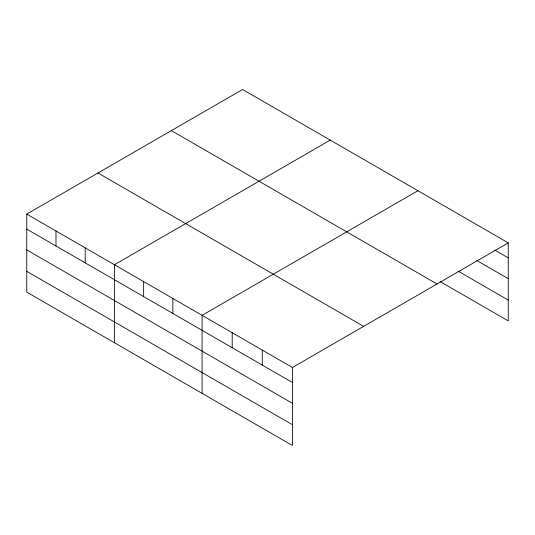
<?xml version="1.0" encoding="UTF-8"?>
<svg xmlns="http://www.w3.org/2000/svg" width="535" height="535" viewBox="0 0 535 535"><rect width="100%" height="100%" fill="white"/><g stroke="black" fill="none" stroke-linecap="round" stroke-linejoin="round"><path stroke-width="0.8" d="M292.411 403.283L292.411 367.485L26.75 214.107L26.75 292.123L292.411 445.508L292.411 403.283L26.75 249.905M26.75 214.107L242.589 89.492L508.25 242.877L508.25 320.893L440.144 281.577M330.255 140.11L114.416 264.725L114.416 342.741M417.922 190.727L202.09 315.336L202.09 393.359M292.411 367.485L508.25 242.877M494.628 250.012L508.25 257.877M476.705 260.458L508.25 278.668M458.067 271.125L508.25 300.095M171.361 130.614L437.021 283.998M97.979 172.986L363.639 326.363M26.75 229.107L292.411 382.485M26.75 271.332L292.411 424.71M262.304 350.104L262.304 365.104M232.197 332.723L232.197 347.723M172.865 298.463L172.865 313.47M143.641 281.591L143.641 296.597M85.199 247.852L85.199 262.852M55.974 230.98L55.974 245.98"/></g></svg>
